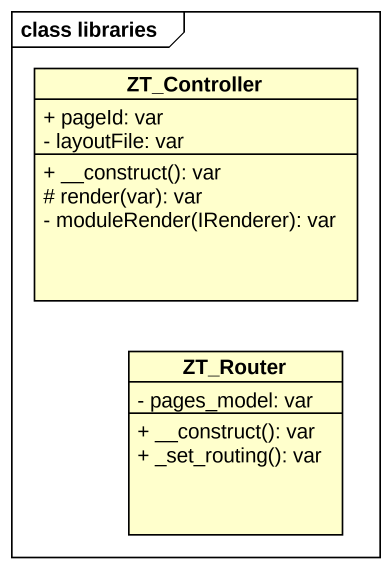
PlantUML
@startuml
mainframe class libraries
hide circle
hide empty members
skinparam classAttributeIconSize 0
class ZT_Controller {
  + pageId: var
  - layoutFile: var
  + __construct(): var
  # render(var): var
  - moduleRender(IRenderer): var
}
class ZT_Router {
  - pages_model: var
  + __construct(): var
  + _set_routing(): var
}
@enduml
